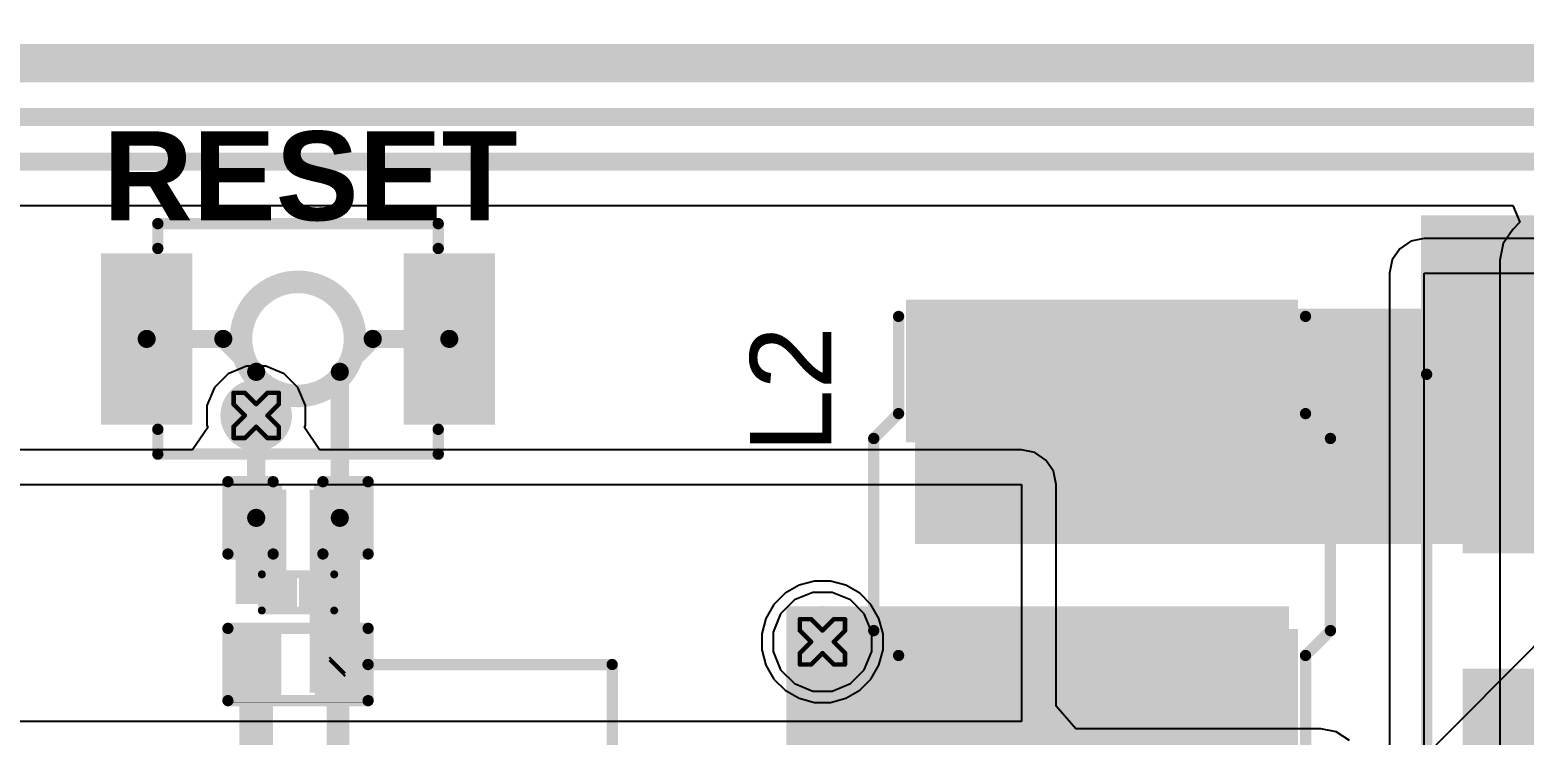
# Model space of a CAD drawing. Header units: inches. Extents: x 0 to 5379, y 0 to 5429.
# Drawn here: x 77.89 to 94.67, y 100.58 to 108.51 of the extents above; entities that cross this region are included whole.
import ezdxf

# ---------------------------------------------------------------- set-up
doc = ezdxf.new("R2010")
doc.units = ezdxf.units.IN
for name, color, linetype in [('Bottom Layer', 5, 'Continuous'), ('Bottom Solder', 6, 'Continuous'), ('Drill Drawing', 1, 'Continuous'), ('GND01', 16, 'Continuous'), ('GND02', 76, 'Continuous'), ('PWR', 156, 'Continuous'), ('SIG 01', 90, 'Continuous'), ('Top Layer', 1, 'Continuous'), ('Top Overlay', 2, 'Continuous'), ('Top Paste', 8, 'Continuous'), ('Top Solder', 216, 'Continuous'), ('Via Holes', 16, 'Continuous')]:
    doc.layers.add(name, color=color, linetype=linetype)
doc.styles.add('Arial', font='', dxfattribs={"height": 0.2})
doc.styles.add('Arial_Bold', font='', dxfattribs={"height": 0.2})
doc.styles.get('Arial').set_extended_font_data('Arial')
doc.styles.get('Arial_Bold').set_extended_font_data('Arial', bold=True)

# ---------------------------------------------------------------- blocks, each defined once
blk = doc.blocks.new('B3U_1000P_201')
at = {"layer": 'Top Layer'}
for points in [[(-2.11, 0.86), (-1.29, 0.86), (-1.29, -0.86), (-2.11, -0.86)], [(1.29, 0.86), (2.11, 0.86), (2.11, -0.86), (1.29, -0.86)]]:
    blk.add_hatch(color=1, dxfattribs=at).paths.add_polyline_path(points)
at = {"layer": 'Top Paste'}
for points in [[(-2.11, 0.86), (-1.29, 0.86), (-1.29, -0.86), (-2.11, -0.86)], [(1.29, 0.86), (2.11, 0.86), (2.11, -0.86), (1.29, -0.86)]]:
    blk.add_hatch(color=8, dxfattribs=at).paths.add_polyline_path(points)
at = {"layer": 'Top Solder'}
for points in [[(-2.212, 0.962), (-1.188, 0.962), (-1.188, -0.962), (-2.212, -0.962)], [(1.188, 0.962), (2.212, 0.962), (2.212, -0.962), (1.188, -0.962)]]:
    blk.add_hatch(color=216, dxfattribs=at).paths.add_polyline_path(points)
at = {"layer": 'Top Overlay'}
for points in [[(1.575, 1.295, 0.127, 0.127, 0), (-1.575, 1.295, 0.127, 0.127, 0)], [(-1.575, 1.295, 0.127, 0.127, 0), (-1.575, 1.016, 0.127, 0.127, 0)], [(1.575, 1.295, 0.127, 0.127, 0), (1.575, 1.016, 0.127, 0.127, 0)], [(-1.575, -1.016, 0.127, 0.127, 0), (-1.575, -1.295, 0.127, 0.127, 0)], [(1.575, -1.016, 0.127, 0.127, 0), (1.575, -1.295, 0.127, 0.127, 0)], [(1.575, -1.295, 0.127, 0.127, 0), (-1.575, -1.295, 0.127, 0.127, 0)]]:
    blk.add_lwpolyline(points, format="xyseb", dxfattribs=at)
for points in [[(-1.607, 1.295, 0.0635, 0.0635, 1), (-1.543, 1.295, 0.0635, 0.0635, 1)], [(-1.607, 1.295, 0.0635, 0.0635, 1), (-1.543, 1.295, 0.0635, 0.0635, 1)], [(1.543, 1.295, 0.0635, 0.0635, 1), (1.607, 1.295, 0.0635, 0.0635, 1)], [(1.543, 1.295, 0.0635, 0.0635, 1), (1.607, 1.295, 0.0635, 0.0635, 1)], [(-1.607, 1.016, 0.0635, 0.0635, 1), (-1.543, 1.016, 0.0635, 0.0635, 1)], [(1.543, 1.016, 0.0635, 0.0635, 1), (1.607, 1.016, 0.0635, 0.0635, 1)], [(0.641, 0, 0.254, 0.254, 1), (-0.641, 0, 0.254, 0.254, 1)], [(-0.705, 0, 0.127, 0.127, 1), (-0.578, 0, 0.127, 0.127, 1)], [(0.578, 0, 0.127, 0.127, 1), (0.705, 0, 0.127, 0.127, 1)], [(-1.607, -1.016, 0.0635, 0.0635, 1), (-1.543, -1.016, 0.0635, 0.0635, 1)], [(1.543, -1.016, 0.0635, 0.0635, 1), (1.607, -1.016, 0.0635, 0.0635, 1)], [(-1.607, -1.295, 0.0635, 0.0635, 1), (-1.543, -1.295, 0.0635, 0.0635, 1)], [(-1.607, -1.295, 0.0635, 0.0635, 1), (-1.543, -1.295, 0.0635, 0.0635, 1)], [(1.543, -1.295, 0.0635, 0.0635, 1), (1.607, -1.295, 0.0635, 0.0635, 1)], [(1.543, -1.295, 0.0635, 0.0635, 1), (1.607, -1.295, 0.0635, 0.0635, 1)]]:
    blk.add_lwpolyline(points, format="xyseb", close=True, dxfattribs=at)
blk = doc.blocks.new('R___0402_712')
at = {"layer": 'Top Layer'}
for points in [[(-0.699, -0.318), (-0.699, 0.318), (-0.241, 0.318), (-0.241, -0.318)], [(0.241, -0.318), (0.241, 0.318), (0.699, 0.318), (0.699, -0.318)]]:
    blk.add_hatch(color=1, dxfattribs=at).paths.add_polyline_path(points)
at = {"layer": 'Top Paste'}
for points in [[(-0.699, -0.318), (-0.699, 0.318), (-0.241, 0.318), (-0.241, -0.318)], [(0.241, -0.318), (0.241, 0.318), (0.699, 0.318), (0.699, -0.318)]]:
    blk.add_hatch(color=8, dxfattribs=at).paths.add_polyline_path(points)
at = {"layer": 'Top Solder'}
for points in [[(-0.754, -0.373), (-0.754, 0.373), (-0.186, 0.373), (-0.186, -0.373)], [(0.186, -0.373), (0.186, 0.373), (0.754, 0.373), (0.754, -0.373)]]:
    blk.add_hatch(color=216, dxfattribs=at).paths.add_polyline_path(points)
at = {"layer": 'Top Overlay'}
for points in [[(-0.787, 0.406, 0.127, 0.127, 0), (0.787, 0.406, 0.127, 0.127, 0)], [(-0.787, -0.406, 0.127, 0.127, 0), (-0.787, 0.406, 0.127, 0.127, 0)], [(0.787, -0.406, 0.127, 0.127, 0), (0.787, 0.406, 0.127, 0.127, 0)], [(-0.787, -0.406, 0.127, 0.127, 0), (0.787, -0.406, 0.127, 0.127, 0)], [(-0.813, -0.432, 0.00323, 0.00323, 0), (0.813, -0.432, 0.00323, 0.00323, 0)]]:
    blk.add_lwpolyline(points, format="xyseb", dxfattribs=at)
for points in [[(-0.819, 0.406, 0.0635, 0.0635, 1), (-0.756, 0.406, 0.0635, 0.0635, 1)], [(-0.819, 0.406, 0.0635, 0.0635, 1), (-0.756, 0.406, 0.0635, 0.0635, 1)], [(0.756, 0.406, 0.0635, 0.0635, 1), (0.819, 0.406, 0.0635, 0.0635, 1)], [(0.756, 0.406, 0.0635, 0.0635, 1), (0.819, 0.406, 0.0635, 0.0635, 1)], [(-0.819, -0.406, 0.0635, 0.0635, 1), (-0.756, -0.406, 0.0635, 0.0635, 1)], [(-0.819, -0.406, 0.0635, 0.0635, 1), (-0.756, -0.406, 0.0635, 0.0635, 1)], [(-0.814, -0.432, 0.00161, 0.00161, 1), (-0.812, -0.432, 0.00161, 0.00161, 1)], [(0.756, -0.406, 0.0635, 0.0635, 1), (0.819, -0.406, 0.0635, 0.0635, 1)], [(0.756, -0.406, 0.0635, 0.0635, 1), (0.819, -0.406, 0.0635, 0.0635, 1)], [(0.812, -0.432, 0.00161, 0.00161, 1), (0.814, -0.432, 0.00161, 0.00161, 1)]]:
    blk.add_lwpolyline(points, format="xyseb", close=True, dxfattribs=at)
blk = doc.blocks.new('FNR5040S180MT_790')
at = {"layer": 'Top Layer'}
for points in [[(-2.55, 2.049), (-1.15, 2.049), (-1.15, -2.151), (-2.55, -2.151)], [(1.15, 2.049), (2.55, 2.049), (2.55, -2.151), (1.15, -2.151)]]:
    blk.add_hatch(color=1, dxfattribs=at).paths.add_polyline_path(points)
at = {"layer": 'Top Paste'}
for points in [[(-2.55, 2.049), (-1.15, 2.049), (-1.15, -2.151), (-2.55, -2.151)], [(1.15, 2.049), (2.55, 2.049), (2.55, -2.151), (1.15, -2.151)]]:
    blk.add_hatch(color=8, dxfattribs=at).paths.add_polyline_path(points)
at = {"layer": 'Top Solder'}
for points in [[(-2.652, 2.151), (-1.048, 2.151), (-1.048, -2.252), (-2.652, -2.252)], [(1.048, 2.151), (2.652, 2.151), (2.652, -2.252), (1.048, -2.252)]]:
    blk.add_hatch(color=216, dxfattribs=at).paths.add_polyline_path(points)
at = {"layer": 'Top Overlay'}
for points in [[(-1.372, 2.235, 0.127, 0.127, 0), (-1.092, 2.515, 0.127, 0.127, 0)], [(1.067, 2.515, 0.127, 0.127, 0), (-1.092, 2.515, 0.127, 0.127, 0)], [(1.346, 2.235, 0.127, 0.127, 0), (1.067, 2.515, 0.127, 0.127, 0)], [(-1.372, 2.235, 0.127, 0.127, 0), (-2.464, 2.235, 0.127, 0.127, 0)], [(2.438, 2.235, 0.127, 0.127, 0), (1.346, 2.235, 0.127, 0.127, 0)], [(-1.372, -2.337, 0.127, 0.127, 0), (-2.464, -2.337, 0.127, 0.127, 0)], [(-1.092, -2.616, 0.127, 0.127, 0), (-1.372, -2.337, 0.127, 0.127, 0)], [(1.067, -2.616, 0.127, 0.127, 0), (1.346, -2.337, 0.127, 0.127, 0)], [(2.438, -2.337, 0.127, 0.127, 0), (1.346, -2.337, 0.127, 0.127, 0)], [(1.067, -2.616, 0.127, 0.127, 0), (-1.092, -2.616, 0.127, 0.127, 0)]]:
    blk.add_lwpolyline(points, format="xyseb", dxfattribs=at)
for points in [[(-1.124, 2.515, 0.0635, 0.0635, 1), (-1.06, 2.515, 0.0635, 0.0635, 1)], [(-1.124, 2.515, 0.0635, 0.0635, 1), (-1.06, 2.515, 0.0635, 0.0635, 1)], [(1.035, 2.515, 0.0635, 0.0635, 1), (1.099, 2.515, 0.0635, 0.0635, 1)], [(1.035, 2.515, 0.0635, 0.0635, 1), (1.099, 2.515, 0.0635, 0.0635, 1)], [(-2.495, 2.235, 0.0635, 0.0635, 1), (-2.432, 2.235, 0.0635, 0.0635, 1)], [(-1.403, 2.235, 0.0635, 0.0635, 1), (-1.34, 2.235, 0.0635, 0.0635, 1)], [(-1.403, 2.235, 0.0635, 0.0635, 1), (-1.34, 2.235, 0.0635, 0.0635, 1)], [(1.315, 2.235, 0.0635, 0.0635, 1), (1.378, 2.235, 0.0635, 0.0635, 1)], [(1.315, 2.235, 0.0635, 0.0635, 1), (1.378, 2.235, 0.0635, 0.0635, 1)], [(2.407, 2.235, 0.0635, 0.0635, 1), (2.47, 2.235, 0.0635, 0.0635, 1)], [(-2.495, -2.337, 0.0635, 0.0635, 1), (-2.432, -2.337, 0.0635, 0.0635, 1)], [(-1.403, -2.337, 0.0635, 0.0635, 1), (-1.34, -2.337, 0.0635, 0.0635, 1)], [(-1.403, -2.337, 0.0635, 0.0635, 1), (-1.34, -2.337, 0.0635, 0.0635, 1)], [(1.315, -2.337, 0.0635, 0.0635, 1), (1.378, -2.337, 0.0635, 0.0635, 1)], [(1.315, -2.337, 0.0635, 0.0635, 1), (1.378, -2.337, 0.0635, 0.0635, 1)], [(2.407, -2.337, 0.0635, 0.0635, 1), (2.47, -2.337, 0.0635, 0.0635, 1)], [(-1.124, -2.616, 0.0635, 0.0635, 1), (-1.06, -2.616, 0.0635, 0.0635, 1)], [(-1.124, -2.616, 0.0635, 0.0635, 1), (-1.06, -2.616, 0.0635, 0.0635, 1)], [(1.035, -2.616, 0.0635, 0.0635, 1), (1.099, -2.616, 0.0635, 0.0635, 1)], [(1.035, -2.616, 0.0635, 0.0635, 1), (1.099, -2.616, 0.0635, 0.0635, 1)]]:
    blk.add_lwpolyline(points, format="xyseb", close=True, dxfattribs=at)
blk = doc.blocks.new('DFN_2_0_3_0_6__918')
at = {"layer": 'Top Layer'}
for points in [[(-0.33, -0.13), (-0.33, 0.13), (-0.06, 0.13), (-0.06, -0.13)], [(0.06, -0.13), (0.06, 0.13), (0.33, 0.13), (0.33, -0.13)]]:
    blk.add_hatch(color=1, dxfattribs=at).paths.add_polyline_path(points)
at = {"layer": 'Top Paste'}
for points in [[(-0.33, -0.13), (-0.33, 0.13), (-0.06, 0.13), (-0.06, -0.13)], [(0.06, -0.13), (0.06, 0.13), (0.33, 0.13), (0.33, -0.13)]]:
    blk.add_hatch(color=8, dxfattribs=at).paths.add_polyline_path(points)
at = {"layer": 'Top Solder'}
for points in [[(-0.38, -0.18), (-0.38, 0.18), (-0.01, 0.18), (-0.01, -0.18)], [(0.01, -0.18), (0.01, 0.18), (0.38, 0.18), (0.38, -0.18)]]:
    blk.add_hatch(color=216, dxfattribs=at).paths.add_polyline_path(points)
at = {"layer": 'Top Overlay'}
for points in [[(-0.406, 0.203, 0.0889, 0.0889, 0), (0.406, 0.203, 0.0889, 0.0889, 0)], [(-0.406, -0.203, 0.0889, 0.0889, 0), (-0.406, 0.203, 0.0889, 0.0889, 0)], [(0.406, -0.203, 0.0889, 0.0889, 0), (0.406, 0.203, 0.0889, 0.0889, 0)], [(-0.406, -0.203, 0.0889, 0.0889, 0), (0.406, -0.203, 0.0889, 0.0889, 0)]]:
    blk.add_lwpolyline(points, format="xyseb", dxfattribs=at)
for points in [[(-0.429, 0.203, 0.0445, 0.0445, 1), (-0.384, 0.203, 0.0445, 0.0445, 1)], [(-0.429, 0.203, 0.0445, 0.0445, 1), (-0.384, 0.203, 0.0445, 0.0445, 1)], [(0.384, 0.203, 0.0445, 0.0445, 1), (0.429, 0.203, 0.0445, 0.0445, 1)], [(0.384, 0.203, 0.0445, 0.0445, 1), (0.429, 0.203, 0.0445, 0.0445, 1)], [(-0.429, -0.203, 0.0445, 0.0445, 1), (-0.384, -0.203, 0.0445, 0.0445, 1)], [(-0.429, -0.203, 0.0445, 0.0445, 1), (-0.384, -0.203, 0.0445, 0.0445, 1)], [(0.384, -0.203, 0.0445, 0.0445, 1), (0.429, -0.203, 0.0445, 0.0445, 1)], [(0.384, -0.203, 0.0445, 0.0445, 1), (0.429, -0.203, 0.0445, 0.0445, 1)]]:
    blk.add_lwpolyline(points, format="xyseb", close=True, dxfattribs=at)
blk = doc.blocks.new('SMA_919')
at = {"layer": 'Top Layer'}
for points in [[(-3.25, 0.85), (-0.75, 0.85), (-0.75, -0.85), (-3.25, -0.85)], [(0.75, 0.85), (3.25, 0.85), (3.25, -0.85), (0.75, -0.85)]]:
    blk.add_hatch(color=1, dxfattribs=at).paths.add_polyline_path(points)
at = {"layer": 'Top Overlay'}
for points in [[(-4.445, -1.422), (-3.278, -1.422), (-3.278, 1.422), (-4.445, 1.422)], [(-3.3, 0.924), (-2.596, 0.924), (-2.596, 1.422), (-3.3, 1.422)], [(-3.3, -1.422), (-2.596, -1.422), (-2.596, -0.924), (-3.3, -0.924)]]:
    blk.add_hatch(color=2, dxfattribs=at).paths.add_polyline_path(points)
at = {"layer": 'Top Paste'}
for points in [[(-3.25, 0.85), (-0.75, 0.85), (-0.75, -0.85), (-3.25, -0.85)], [(0.75, 0.85), (3.25, 0.85), (3.25, -0.85), (0.75, -0.85)]]:
    blk.add_hatch(color=8, dxfattribs=at).paths.add_polyline_path(points)
at = {"layer": 'Top Solder'}
for points in [[(-3.352, 0.952), (-0.648, 0.952), (-0.648, -0.952), (-3.352, -0.952)], [(0.648, 0.952), (3.352, 0.952), (3.352, -0.952), (0.648, -0.952)]]:
    blk.add_hatch(color=216, dxfattribs=at).paths.add_polyline_path(points)
at = {"layer": 'Top Overlay'}
for points in [[(2.061, 1.358, 0.127, 0.127, 0), (-2.658, 1.358, 0.127, 0.127, 0)], [(2.061, 1.012, 0.127, 0.127, 0), (2.061, 1.358, 0.127, 0.127, 0)], [(2.061, -1.358, 0.127, 0.127, 0), (2.061, -1.012, 0.127, 0.127, 0)], [(2.061, -1.358, 0.127, 0.127, 0), (-2.658, -1.358, 0.127, 0.127, 0)]]:
    blk.add_lwpolyline(points, format="xyseb", dxfattribs=at)
for points in [[(-2.69, 1.358, 0.0635, 0.0635, 1), (-2.626, 1.358, 0.0635, 0.0635, 1)], [(2.029, 1.358, 0.0635, 0.0635, 1), (2.093, 1.358, 0.0635, 0.0635, 1)], [(2.029, 1.358, 0.0635, 0.0635, 1), (2.093, 1.358, 0.0635, 0.0635, 1)], [(2.029, 1.012, 0.0635, 0.0635, 1), (2.093, 1.012, 0.0635, 0.0635, 1)], [(2.029, -1.012, 0.0635, 0.0635, 1), (2.093, -1.012, 0.0635, 0.0635, 1)], [(-2.69, -1.358, 0.0635, 0.0635, 1), (-2.626, -1.358, 0.0635, 0.0635, 1)], [(2.029, -1.358, 0.0635, 0.0635, 1), (2.093, -1.358, 0.0635, 0.0635, 1)], [(2.029, -1.358, 0.0635, 0.0635, 1), (2.093, -1.358, 0.0635, 0.0635, 1)]]:
    blk.add_lwpolyline(points, format="xyseb", close=True, dxfattribs=at)
blk = doc.blocks.new('C___0402_1062')
at = {"layer": 'Top Layer'}
for points in [[(-0.699, -0.318), (-0.699, 0.318), (-0.241, 0.318), (-0.241, -0.318)], [(0.241, -0.318), (0.241, 0.318), (0.699, 0.318), (0.699, -0.318)]]:
    blk.add_hatch(color=1, dxfattribs=at).paths.add_polyline_path(points)
at = {"layer": 'Top Paste'}
for points in [[(-0.699, -0.318), (-0.699, 0.318), (-0.241, 0.318), (-0.241, -0.318)], [(0.241, -0.318), (0.241, 0.318), (0.699, 0.318), (0.699, -0.318)]]:
    blk.add_hatch(color=8, dxfattribs=at).paths.add_polyline_path(points)
at = {"layer": 'Top Solder'}
for points in [[(-0.758, -0.377), (-0.758, 0.377), (-0.181, 0.377), (-0.181, -0.377)], [(0.181, -0.377), (0.181, 0.377), (0.758, 0.377), (0.758, -0.377)]]:
    blk.add_hatch(color=216, dxfattribs=at).paths.add_polyline_path(points)
at = {"layer": 'Top Overlay'}
for points in [[(-0.787, -0.406, 0.127, 0.127, 0), (-0.787, 0.406, 0.127, 0.127, 0)], [(-0.787, 0.406, 0.127, 0.127, 0), (-0.279, 0.406, 0.127, 0.127, 0)], [(0.279, 0.406, 0.127, 0.127, 0), (0.787, 0.406, 0.127, 0.127, 0)], [(0.787, -0.406, 0.127, 0.127, 0), (0.787, 0.406, 0.127, 0.127, 0)], [(-0.787, -0.406, 0.127, 0.127, 0), (-0.279, -0.406, 0.127, 0.127, 0)], [(0.279, -0.406, 0.127, 0.127, 0), (0.787, -0.406, 0.127, 0.127, 0)]]:
    blk.add_lwpolyline(points, format="xyseb", dxfattribs=at)
for points in [[(-0.819, 0.406, 0.0635, 0.0635, 1), (-0.756, 0.406, 0.0635, 0.0635, 1)], [(-0.819, 0.406, 0.0635, 0.0635, 1), (-0.756, 0.406, 0.0635, 0.0635, 1)], [(-0.311, 0.406, 0.0635, 0.0635, 1), (-0.248, 0.406, 0.0635, 0.0635, 1)], [(0.248, 0.406, 0.0635, 0.0635, 1), (0.311, 0.406, 0.0635, 0.0635, 1)], [(0.756, 0.406, 0.0635, 0.0635, 1), (0.819, 0.406, 0.0635, 0.0635, 1)], [(0.756, 0.406, 0.0635, 0.0635, 1), (0.819, 0.406, 0.0635, 0.0635, 1)], [(-0.819, -0.406, 0.0635, 0.0635, 1), (-0.756, -0.406, 0.0635, 0.0635, 1)], [(-0.819, -0.406, 0.0635, 0.0635, 1), (-0.756, -0.406, 0.0635, 0.0635, 1)], [(-0.311, -0.406, 0.0635, 0.0635, 1), (-0.248, -0.406, 0.0635, 0.0635, 1)], [(0.248, -0.406, 0.0635, 0.0635, 1), (0.311, -0.406, 0.0635, 0.0635, 1)], [(0.756, -0.406, 0.0635, 0.0635, 1), (0.819, -0.406, 0.0635, 0.0635, 1)], [(0.756, -0.406, 0.0635, 0.0635, 1), (0.819, -0.406, 0.0635, 0.0635, 1)]]:
    blk.add_lwpolyline(points, format="xyseb", close=True, dxfattribs=at)

msp = doc.modelspace()

# ---------------------------------------------------------------- hatches: boundary and pattern name
at = {"layer": 'Bottom Layer'}
h = msp.add_hatch(color=5, dxfattribs=at)
edge = h.paths.add_edge_path()
edge.add_arc((80.43, 104.177), 0.3, 0, 360)
h = msp.add_hatch(color=5, dxfattribs=at)
edge = h.paths.add_edge_path()
edge.add_arc((86.792, 101.633), 0.3, 0, 360)
at = {"layer": 'Bottom Solder'}
h = msp.add_hatch(color=6, dxfattribs=at)
edge = h.paths.add_edge_path()
edge.add_arc((80.43, 104.177), 0.402, 0, 360)
h = msp.add_hatch(color=6, dxfattribs=at)
edge = h.paths.add_edge_path()
edge.add_arc((86.792, 101.633), 0.402, 0, 360)
at = {"layer": 'GND01'}
h = msp.add_hatch(color=16, dxfattribs=at)
edge = h.paths.add_edge_path()
edge.add_arc((80.43, 104.177), 0.3, 0, 360)
h = msp.add_hatch(color=16, dxfattribs=at)
edge = h.paths.add_edge_path()
edge.add_arc((86.792, 101.633), 0.3, 0, 360)
at = {"layer": 'GND02'}
h = msp.add_hatch(color=76, dxfattribs=at)
edge = h.paths.add_edge_path()
edge.add_arc((80.43, 104.177), 0.3, 0, 360)
h = msp.add_hatch(color=76, dxfattribs=at)
edge = h.paths.add_edge_path()
edge.add_arc((86.792, 101.633), 0.3, 0, 360)
at = {"layer": 'PWR'}
h = msp.add_hatch(color=156, dxfattribs=at)
edge = h.paths.add_edge_path()
edge.add_arc((80.43, 104.177), 0.3, 0, 360)
h = msp.add_hatch(color=156, dxfattribs=at)
edge = h.paths.add_edge_path()
edge.add_arc((86.792, 101.633), 0.3, 0, 360)
at = {"layer": 'SIG 01'}
h = msp.add_hatch(color=90, dxfattribs=at)
edge = h.paths.add_edge_path()
edge.add_arc((80.43, 104.177), 0.3, 0, 360)
h = msp.add_hatch(color=90, dxfattribs=at)
edge = h.paths.add_edge_path()
edge.add_arc((86.792, 101.633), 0.3, 0, 360)
at = {"layer": 'Top Layer'}
for points in [[(87.833, 102.731), (97.193, 102.731), (97.193, 105.376), (87.833, 105.376)], [(80.768, 103.343), (80.201, 103.343), (80.201, 102.058), (80.768, 102.058)], [(81.032, 101.06), (81.598, 101.06), (81.598, 103.343), (81.032, 103.343)], [(86.385, 100.276), (92.033, 100.276), (92.033, 102.032), (86.385, 102.032)], [(91.16, 95.345), (92.033, 95.345), (92.033, 102.032), (91.16, 102.032)], [(96.806, 101.231), (94.087, 101.231), (94.087, 97.378), (96.806, 97.378)]]:
    msp.add_hatch(color=1, dxfattribs=at).paths.add_polyline_path(points)
h = msp.add_hatch(color=1, dxfattribs=at)
edge = h.paths.add_edge_path()
edge.add_arc((80.43, 104.177), 0.3, 0, 360)
h = msp.add_hatch(color=1, dxfattribs=at)
edge = h.paths.add_edge_path()
edge.add_arc((86.792, 101.633), 0.3, 0, 360)
at = {"layer": 'Top Solder'}
h = msp.add_hatch(color=216, dxfattribs=at)
edge = h.paths.add_edge_path()
edge.add_arc((80.43, 104.177), 0.402, 0, 360)
h = msp.add_hatch(color=216, dxfattribs=at)
edge = h.paths.add_edge_path()
edge.add_arc((86.792, 101.633), 0.402, 0, 360)
at = {"layer": 'Via Holes'}
h = msp.add_hatch(color=7, dxfattribs=at)
edge = h.paths.add_edge_path()
edge.add_arc((80.43, 104.177), 0.15, 0, 360)
h = msp.add_hatch(color=7, dxfattribs=at)
edge = h.paths.add_edge_path()
edge.add_arc((86.792, 101.633), 0.15, 0, 360)

# ---------------------------------------------------------------- linework, layer by layer
at = {"layer": 'Bottom Layer'}
for p, q in [((86.478, 102.103), (86.322, 101.947)), ((86.682, 102.187), (86.478, 102.103)), ((86.902, 102.187), (86.682, 102.187)), ((87.106, 102.103), (86.902, 102.187)), ((87.261, 101.947), (87.106, 102.103)), ((86.322, 101.947), (86.238, 101.743)), ((87.346, 101.743), (87.261, 101.947)), ((86.238, 101.743), (86.238, 101.523)), ((87.346, 101.523), (87.346, 101.743)), ((86.238, 101.523), (86.322, 101.319)), ((87.261, 101.319), (87.346, 101.523)), ((86.322, 101.319), (86.478, 101.164)), ((87.106, 101.164), (87.261, 101.319)), ((86.478, 101.164), (86.682, 101.079)), ((86.682, 101.079), (86.902, 101.079)), ((86.902, 101.079), (87.106, 101.164))]:
    msp.add_line(p, q, dxfattribs=at)
at = {"layer": 'Bottom Solder'}
msp.add_line((6.245, 12.319), (5379.208, 5429.208), dxfattribs=at)
at = {"layer": 'Drill Drawing'}
for points in [[(80.176, 104.304, 0.0508, 0.0508, 0), (80.176, 104.431, 0.0508, 0.0508, 0)], [(80.176, 104.431, 0.0508, 0.0508, 0), (80.303, 104.431, 0.0508, 0.0508, 0)], [(80.303, 104.431, 0.0508, 0.0508, 0), (80.43, 104.304, 0.0508, 0.0508, 0)], [(80.43, 104.304, 0.0508, 0.0508, 0), (80.557, 104.431, 0.0508, 0.0508, 0)], [(80.557, 104.431, 0.0508, 0.0508, 0), (80.684, 104.431, 0.0508, 0.0508, 0)], [(80.684, 104.304, 0.0508, 0.0508, 0), (80.684, 104.431, 0.0508, 0.0508, 0)], [(80.176, 104.304, 0.0508, 0.0508, 0), (80.303, 104.177, 0.0508, 0.0508, 0)], [(80.557, 104.177, 0.0508, 0.0508, 0), (80.684, 104.304, 0.0508, 0.0508, 0)], [(80.176, 104.05, 0.0508, 0.0508, 0), (80.303, 104.177, 0.0508, 0.0508, 0)], [(80.557, 104.177, 0.0508, 0.0508, 0), (80.684, 104.05, 0.0508, 0.0508, 0)], [(80.176, 103.923, 0.0508, 0.0508, 0), (80.176, 104.05, 0.0508, 0.0508, 0)], [(80.176, 103.923, 0.0508, 0.0508, 0), (80.303, 103.923, 0.0508, 0.0508, 0)], [(80.303, 103.923, 0.0508, 0.0508, 0), (80.43, 104.05, 0.0508, 0.0508, 0)], [(80.43, 104.05, 0.0508, 0.0508, 0), (80.557, 103.923, 0.0508, 0.0508, 0)], [(80.557, 103.923, 0.0508, 0.0508, 0), (80.684, 103.923, 0.0508, 0.0508, 0)], [(80.684, 103.923, 0.0508, 0.0508, 0), (80.684, 104.05, 0.0508, 0.0508, 0)], [(86.538, 101.76, 0.0508, 0.0508, 0), (86.538, 101.887, 0.0508, 0.0508, 0)], [(86.538, 101.887, 0.0508, 0.0508, 0), (86.665, 101.887, 0.0508, 0.0508, 0)], [(86.665, 101.887, 0.0508, 0.0508, 0), (86.792, 101.76, 0.0508, 0.0508, 0)], [(86.792, 101.76, 0.0508, 0.0508, 0), (86.919, 101.887, 0.0508, 0.0508, 0)], [(86.919, 101.887, 0.0508, 0.0508, 0), (87.046, 101.887, 0.0508, 0.0508, 0)], [(87.046, 101.76, 0.0508, 0.0508, 0), (87.046, 101.887, 0.0508, 0.0508, 0)], [(86.538, 101.76, 0.0508, 0.0508, 0), (86.665, 101.633, 0.0508, 0.0508, 0)], [(86.919, 101.633, 0.0508, 0.0508, 0), (87.046, 101.76, 0.0508, 0.0508, 0)], [(86.538, 101.506, 0.0508, 0.0508, 0), (86.665, 101.633, 0.0508, 0.0508, 0)], [(86.919, 101.633, 0.0508, 0.0508, 0), (87.046, 101.506, 0.0508, 0.0508, 0)], [(86.538, 101.379, 0.0508, 0.0508, 0), (86.538, 101.506, 0.0508, 0.0508, 0)], [(86.538, 101.379, 0.0508, 0.0508, 0), (86.665, 101.379, 0.0508, 0.0508, 0)], [(86.665, 101.379, 0.0508, 0.0508, 0), (86.792, 101.506, 0.0508, 0.0508, 0)], [(86.792, 101.506, 0.0508, 0.0508, 0), (86.919, 101.379, 0.0508, 0.0508, 0)], [(86.919, 101.379, 0.0508, 0.0508, 0), (87.046, 101.379, 0.0508, 0.0508, 0)], [(87.046, 101.379, 0.0508, 0.0508, 0), (87.046, 101.506, 0.0508, 0.0508, 0)]]:
    msp.add_lwpolyline(points, format="xyseb", dxfattribs=at)
for points in [[(80.163, 104.431, 0.0254, 0.0254, 1), (80.188, 104.431, 0.0254, 0.0254, 1)], [(80.163, 104.431, 0.0254, 0.0254, 1), (80.188, 104.431, 0.0254, 0.0254, 1)], [(80.29, 104.431, 0.0254, 0.0254, 1), (80.315, 104.431, 0.0254, 0.0254, 1)], [(80.29, 104.431, 0.0254, 0.0254, 1), (80.315, 104.431, 0.0254, 0.0254, 1)], [(80.544, 104.431, 0.0254, 0.0254, 1), (80.569, 104.431, 0.0254, 0.0254, 1)], [(80.544, 104.431, 0.0254, 0.0254, 1), (80.569, 104.431, 0.0254, 0.0254, 1)], [(80.671, 104.431, 0.0254, 0.0254, 1), (80.696, 104.431, 0.0254, 0.0254, 1)], [(80.671, 104.431, 0.0254, 0.0254, 1), (80.696, 104.431, 0.0254, 0.0254, 1)], [(80.163, 104.304, 0.0254, 0.0254, 1), (80.188, 104.304, 0.0254, 0.0254, 1)], [(80.163, 104.304, 0.0254, 0.0254, 1), (80.188, 104.304, 0.0254, 0.0254, 1)], [(80.417, 104.304, 0.0254, 0.0254, 1), (80.442, 104.304, 0.0254, 0.0254, 1)], [(80.417, 104.304, 0.0254, 0.0254, 1), (80.442, 104.304, 0.0254, 0.0254, 1)], [(80.671, 104.304, 0.0254, 0.0254, 1), (80.696, 104.304, 0.0254, 0.0254, 1)], [(80.671, 104.304, 0.0254, 0.0254, 1), (80.696, 104.304, 0.0254, 0.0254, 1)], [(80.29, 104.177, 0.0254, 0.0254, 1), (80.315, 104.177, 0.0254, 0.0254, 1)], [(80.29, 104.177, 0.0254, 0.0254, 1), (80.315, 104.177, 0.0254, 0.0254, 1)], [(80.544, 104.177, 0.0254, 0.0254, 1), (80.569, 104.177, 0.0254, 0.0254, 1)], [(80.544, 104.177, 0.0254, 0.0254, 1), (80.569, 104.177, 0.0254, 0.0254, 1)], [(80.163, 104.05, 0.0254, 0.0254, 1), (80.188, 104.05, 0.0254, 0.0254, 1)], [(80.163, 104.05, 0.0254, 0.0254, 1), (80.188, 104.05, 0.0254, 0.0254, 1)], [(80.163, 103.923, 0.0254, 0.0254, 1), (80.188, 103.923, 0.0254, 0.0254, 1)], [(80.163, 103.923, 0.0254, 0.0254, 1), (80.188, 103.923, 0.0254, 0.0254, 1)], [(80.29, 103.923, 0.0254, 0.0254, 1), (80.315, 103.923, 0.0254, 0.0254, 1)], [(80.29, 103.923, 0.0254, 0.0254, 1), (80.315, 103.923, 0.0254, 0.0254, 1)], [(80.417, 104.05, 0.0254, 0.0254, 1), (80.442, 104.05, 0.0254, 0.0254, 1)], [(80.417, 104.05, 0.0254, 0.0254, 1), (80.442, 104.05, 0.0254, 0.0254, 1)], [(80.544, 103.923, 0.0254, 0.0254, 1), (80.569, 103.923, 0.0254, 0.0254, 1)], [(80.544, 103.923, 0.0254, 0.0254, 1), (80.569, 103.923, 0.0254, 0.0254, 1)], [(80.671, 104.05, 0.0254, 0.0254, 1), (80.696, 104.05, 0.0254, 0.0254, 1)], [(80.671, 104.05, 0.0254, 0.0254, 1), (80.696, 104.05, 0.0254, 0.0254, 1)], [(80.671, 103.923, 0.0254, 0.0254, 1), (80.696, 103.923, 0.0254, 0.0254, 1)], [(80.671, 103.923, 0.0254, 0.0254, 1), (80.696, 103.923, 0.0254, 0.0254, 1)], [(86.525, 101.887, 0.0254, 0.0254, 1), (86.55, 101.887, 0.0254, 0.0254, 1)], [(86.525, 101.887, 0.0254, 0.0254, 1), (86.55, 101.887, 0.0254, 0.0254, 1)], [(86.652, 101.887, 0.0254, 0.0254, 1), (86.677, 101.887, 0.0254, 0.0254, 1)], [(86.652, 101.887, 0.0254, 0.0254, 1), (86.677, 101.887, 0.0254, 0.0254, 1)], [(86.906, 101.887, 0.0254, 0.0254, 1), (86.931, 101.887, 0.0254, 0.0254, 1)], [(86.906, 101.887, 0.0254, 0.0254, 1), (86.931, 101.887, 0.0254, 0.0254, 1)], [(87.033, 101.887, 0.0254, 0.0254, 1), (87.058, 101.887, 0.0254, 0.0254, 1)], [(87.033, 101.887, 0.0254, 0.0254, 1), (87.058, 101.887, 0.0254, 0.0254, 1)], [(86.525, 101.76, 0.0254, 0.0254, 1), (86.55, 101.76, 0.0254, 0.0254, 1)], [(86.525, 101.76, 0.0254, 0.0254, 1), (86.55, 101.76, 0.0254, 0.0254, 1)], [(86.779, 101.76, 0.0254, 0.0254, 1), (86.804, 101.76, 0.0254, 0.0254, 1)], [(86.779, 101.76, 0.0254, 0.0254, 1), (86.804, 101.76, 0.0254, 0.0254, 1)], [(87.033, 101.76, 0.0254, 0.0254, 1), (87.058, 101.76, 0.0254, 0.0254, 1)], [(87.033, 101.76, 0.0254, 0.0254, 1), (87.058, 101.76, 0.0254, 0.0254, 1)], [(86.652, 101.633, 0.0254, 0.0254, 1), (86.677, 101.633, 0.0254, 0.0254, 1)], [(86.652, 101.633, 0.0254, 0.0254, 1), (86.677, 101.633, 0.0254, 0.0254, 1)], [(86.906, 101.633, 0.0254, 0.0254, 1), (86.931, 101.633, 0.0254, 0.0254, 1)], [(86.906, 101.633, 0.0254, 0.0254, 1), (86.931, 101.633, 0.0254, 0.0254, 1)], [(86.525, 101.506, 0.0254, 0.0254, 1), (86.55, 101.506, 0.0254, 0.0254, 1)], [(86.525, 101.506, 0.0254, 0.0254, 1), (86.55, 101.506, 0.0254, 0.0254, 1)], [(86.525, 101.379, 0.0254, 0.0254, 1), (86.55, 101.379, 0.0254, 0.0254, 1)], [(86.525, 101.379, 0.0254, 0.0254, 1), (86.55, 101.379, 0.0254, 0.0254, 1)], [(86.652, 101.379, 0.0254, 0.0254, 1), (86.677, 101.379, 0.0254, 0.0254, 1)], [(86.652, 101.379, 0.0254, 0.0254, 1), (86.677, 101.379, 0.0254, 0.0254, 1)], [(86.779, 101.506, 0.0254, 0.0254, 1), (86.804, 101.506, 0.0254, 0.0254, 1)], [(86.779, 101.506, 0.0254, 0.0254, 1), (86.804, 101.506, 0.0254, 0.0254, 1)], [(86.906, 101.379, 0.0254, 0.0254, 1), (86.931, 101.379, 0.0254, 0.0254, 1)], [(86.906, 101.379, 0.0254, 0.0254, 1), (86.931, 101.379, 0.0254, 0.0254, 1)], [(87.033, 101.506, 0.0254, 0.0254, 1), (87.058, 101.506, 0.0254, 0.0254, 1)], [(87.033, 101.506, 0.0254, 0.0254, 1), (87.058, 101.506, 0.0254, 0.0254, 1)], [(87.033, 101.379, 0.0254, 0.0254, 1), (87.058, 101.379, 0.0254, 0.0254, 1)], [(87.033, 101.379, 0.0254, 0.0254, 1), (87.058, 101.379, 0.0254, 0.0254, 1)]]:
    msp.add_lwpolyline(points, format="xyseb", close=True, dxfattribs=at)
at = {"layer": 'GND01'}
for p, q in [((86.478, 102.103), (86.322, 101.947)), ((86.682, 102.187), (86.478, 102.103)), ((86.902, 102.187), (86.682, 102.187)), ((87.106, 102.103), (86.902, 102.187)), ((87.261, 101.947), (87.106, 102.103)), ((86.322, 101.947), (86.238, 101.743)), ((87.346, 101.743), (87.261, 101.947)), ((86.238, 101.743), (86.238, 101.523)), ((87.346, 101.523), (87.346, 101.743)), ((86.238, 101.523), (86.322, 101.319)), ((87.261, 101.319), (87.346, 101.523)), ((86.322, 101.319), (86.478, 101.164)), ((87.106, 101.164), (87.261, 101.319)), ((86.478, 101.164), (86.682, 101.079)), ((86.682, 101.079), (86.902, 101.079)), ((86.902, 101.079), (87.106, 101.164))]:
    msp.add_line(p, q, dxfattribs=at)
at = {"layer": 'GND02'}
for p, q in [((86.478, 102.103), (86.322, 101.947)), ((86.682, 102.187), (86.478, 102.103)), ((86.902, 102.187), (86.682, 102.187)), ((87.106, 102.103), (86.902, 102.187)), ((87.261, 101.947), (87.106, 102.103)), ((86.322, 101.947), (86.238, 101.743)), ((87.346, 101.743), (87.261, 101.947)), ((86.238, 101.743), (86.238, 101.523)), ((87.346, 101.523), (87.346, 101.743)), ((86.238, 101.523), (86.322, 101.319)), ((87.261, 101.319), (87.346, 101.523)), ((86.322, 101.319), (86.478, 101.164)), ((87.106, 101.164), (87.261, 101.319)), ((86.478, 101.164), (86.682, 101.079)), ((86.682, 101.079), (86.902, 101.079)), ((86.902, 101.079), (87.106, 101.164))]:
    msp.add_line(p, q, dxfattribs=at)
at = {"layer": 'PWR'}
for p, q in [((93.403, 106.135), (93.277, 106.05)), ((93.552, 106.164), (93.403, 106.135)), ((99.014, 106.164), (93.552, 106.164)), ((93.277, 106.05), (93.193, 105.924)), ((93.193, 105.924), (93.164, 105.776)), ((93.164, 105.776), (93.164, 100.431)), ((93.552, 99.803), (93.552, 105.776)), ((93.552, 105.776), (99.014, 105.776)), ((80.116, 104.646), (79.96, 104.491)), ((80.32, 104.731), (80.116, 104.646)), ((80.54, 104.731), (80.32, 104.731)), ((80.744, 104.646), (80.54, 104.731)), ((80.899, 104.491), (80.744, 104.646)), ((79.96, 104.491), (79.876, 104.287)), ((80.984, 104.287), (80.899, 104.491)), ((79.876, 104.287), (79.876, 104.067)), ((80.984, 104.067), (80.984, 104.287)), ((79.886, 104.043), (79.716, 103.789)), ((79.876, 104.067), (79.886, 104.043)), ((80.974, 104.043), (80.984, 104.067)), ((81.143, 103.789), (80.974, 104.043)), ((79.716, 103.789), (74.101, 103.789)), ((89.028, 103.789), (81.143, 103.789)), ((89.177, 103.759), (89.028, 103.789)), ((89.303, 103.675), (89.177, 103.759)), ((89.387, 103.549), (89.303, 103.675)), ((89.417, 103.4), (89.387, 103.549)), ((73.449, 103.4), (89.028, 103.4)), ((89.028, 103.4), (89.028, 100.736)), ((89.417, 100.911), (89.417, 103.4)), ((89.638, 100.657), (89.417, 100.911)), ((89.028, 100.736), (61.976, 100.736)), ((92.39, 100.657), (89.638, 100.657)), ((92.564, 100.622), (92.39, 100.657)), ((92.711, 100.524), (92.564, 100.622))]:
    msp.add_line(p, q, dxfattribs=at)
at = {"layer": 'SIG 01'}
for p, q in [((75.844, 106.536), (94.549, 106.536)), ((94.549, 106.536), (94.627, 106.348)), ((94.546, 106.268), (94.44, 106.108)), ((94.627, 106.348), (94.546, 106.268)), ((94.44, 106.108), (94.402, 105.92)), ((94.402, 105.92), (94.402, 97.912)), ((86.529, 102.268), (86.374, 102.178)), ((86.702, 102.314), (86.529, 102.268)), ((86.881, 102.314), (86.702, 102.314)), ((87.055, 102.268), (86.881, 102.314)), ((87.21, 102.178), (87.055, 102.268)), ((86.374, 102.178), (86.247, 102.051)), ((87.337, 102.051), (87.21, 102.178)), ((86.247, 102.051), (86.157, 101.896)), ((87.426, 101.896), (87.337, 102.051)), ((86.157, 101.896), (86.111, 101.723)), ((87.473, 101.723), (87.426, 101.896)), ((86.111, 101.723), (86.111, 101.544)), ((87.473, 101.544), (87.473, 101.723)), ((86.111, 101.544), (86.157, 101.37)), ((87.426, 101.37), (87.473, 101.544)), ((86.157, 101.37), (86.247, 101.215)), ((87.337, 101.215), (87.426, 101.37)), ((86.247, 101.215), (86.374, 101.088)), ((86.374, 101.088), (86.529, 100.999)), ((87.055, 100.999), (87.21, 101.088)), ((87.21, 101.088), (87.337, 101.215)), ((86.529, 100.999), (86.702, 100.952)), ((86.702, 100.952), (86.881, 100.952)), ((86.881, 100.952), (87.055, 100.999))]:
    msp.add_line(p, q, dxfattribs=at)
for points in [[(61.723, 108.02, 0.203, 0.203, 0), (143.152, 108.02, 0.203, 0.203, 0)], [(62.164, 107.529, 0.203, 0.203, 0), (142.811, 107.529, 0.203, 0.203, 0)], [(62.581, 107.028, 0.203, 0.203, 0), (142.462, 107.028, 0.203, 0.203, 0)]]:
    msp.add_lwpolyline(points, format="xyseb", dxfattribs=at)
at = {"layer": 'Top Layer'}
for points in [[(23.043, 108.223, 0.254, 0.254, 0), (98.536, 108.223, 0.254, 0.254, 0)], [(79.2, 105.037, 0.203, 0.203, 0), (80.06, 105.037, 0.203, 0.203, 0)], [(80.06, 105.037, 0.203, 0.203, 0), (80.43, 104.667, 0.203, 0.203, 0)], [(81.37, 104.667, 0.203, 0.203, 0), (81.739, 105.037, 0.203, 0.203, 0)], [(81.739, 105.037, 0.203, 0.203, 0), (82.6, 105.037, 0.203, 0.203, 0)], [(80.43, 103.026, 0.203, 0.203, 0), (80.43, 104.667, 0.203, 0.203, 0)], [(81.37, 103.026, 0.203, 0.203, 0), (81.37, 104.667, 0.203, 0.203, 0)], [(81.315, 102.202, 0.254, 0.254, 0), (81.349, 102.168, 0.254, 0.254, 0)], [(81.349, 101.378, 0.254, 0.254, 0), (81.349, 102.168, 0.254, 0.254, 0)], [(80.43, 96.659, 0.381, 0.381, 0), (80.43, 101.378, 0.381, 0.381, 0)], [(81.332, 101.361, 0.254, 0.254, 0), (81.349, 101.378, 0.254, 0.254, 0)], [(81.332, 101.327, 0.254, 0.254, 0), (81.349, 101.344, 0.254, 0.254, 0)], [(81.349, 101.344, 0.254, 0.254, 0), (81.349, 101.378, 0.254, 0.254, 0)], [(81.349, 101.378, 0.254, 0.254, 0), (81.37, 101.378, 0.254, 0.254, 0)], [(81.349, 97.46, 0.254, 0.254, 0), (81.349, 101.344, 0.254, 0.254, 0)]]:
    msp.add_lwpolyline(points, format="xyseb", dxfattribs=at)
for points in [[(79.149, 105.037, 0.102, 0.102, 1), (79.25, 105.037, 0.102, 0.102, 1)], [(80.01, 105.037, 0.102, 0.102, 1), (80.111, 105.037, 0.102, 0.102, 1)], [(80.01, 105.037, 0.102, 0.102, 1), (80.111, 105.037, 0.102, 0.102, 1)], [(81.688, 105.037, 0.102, 0.102, 1), (81.79, 105.037, 0.102, 0.102, 1)], [(81.688, 105.037, 0.102, 0.102, 1), (81.79, 105.037, 0.102, 0.102, 1)], [(82.549, 105.037, 0.102, 0.102, 1), (82.65, 105.037, 0.102, 0.102, 1)], [(80.379, 104.667, 0.102, 0.102, 1), (80.481, 104.667, 0.102, 0.102, 1)], [(80.379, 104.667, 0.102, 0.102, 1), (80.481, 104.667, 0.102, 0.102, 1)], [(81.319, 104.667, 0.102, 0.102, 1), (81.42, 104.667, 0.102, 0.102, 1)], [(81.319, 104.667, 0.102, 0.102, 1), (81.42, 104.667, 0.102, 0.102, 1)], [(80.379, 103.026, 0.102, 0.102, 1), (80.481, 103.026, 0.102, 0.102, 1)], [(81.319, 103.026, 0.102, 0.102, 1), (81.42, 103.026, 0.102, 0.102, 1)], [(81.251, 102.202, 0.127, 0.127, 1), (81.378, 102.202, 0.127, 0.127, 1)], [(81.286, 102.168, 0.127, 0.127, 1), (81.413, 102.168, 0.127, 0.127, 1)], [(81.286, 102.168, 0.127, 0.127, 1), (81.413, 102.168, 0.127, 0.127, 1)], [(80.334, 101.378, 0.191, 0.191, 1), (80.525, 101.378, 0.191, 0.191, 1)], [(81.268, 101.361, 0.127, 0.127, 1), (81.395, 101.361, 0.127, 0.127, 1)], [(81.268, 101.327, 0.127, 0.127, 1), (81.395, 101.327, 0.127, 0.127, 1)], [(81.286, 101.378, 0.127, 0.127, 1), (81.413, 101.378, 0.127, 0.127, 1)], [(81.286, 101.378, 0.127, 0.127, 1), (81.413, 101.378, 0.127, 0.127, 1)], [(81.286, 101.378, 0.127, 0.127, 1), (81.413, 101.378, 0.127, 0.127, 1)], [(81.286, 101.378, 0.127, 0.127, 1), (81.413, 101.378, 0.127, 0.127, 1)], [(81.286, 101.344, 0.127, 0.127, 1), (81.413, 101.344, 0.127, 0.127, 1)], [(81.286, 101.344, 0.127, 0.127, 1), (81.413, 101.344, 0.127, 0.127, 1)], [(81.286, 101.344, 0.127, 0.127, 1), (81.413, 101.344, 0.127, 0.127, 1)], [(81.306, 101.378, 0.127, 0.127, 1), (81.433, 101.378, 0.127, 0.127, 1)]]:
    msp.add_lwpolyline(points, format="xyseb", close=True, dxfattribs=at)
at = {"layer": 'Top Overlay'}
for points in [[(81.687, 101.378, 0.127, 0.127, 0), (84.43, 101.378, 0.127, 0.127, 0)], [(84.43, 99.553, 0.127, 0.127, 0), (84.43, 101.378, 0.127, 0.127, 0)]]:
    msp.add_lwpolyline(points, format="xyseb", dxfattribs=at)
for points in [[(81.655, 101.378, 0.0635, 0.0635, 1), (81.719, 101.378, 0.0635, 0.0635, 1)], [(84.398, 101.378, 0.0635, 0.0635, 1), (84.461, 101.378, 0.0635, 0.0635, 1)], [(84.398, 101.378, 0.0635, 0.0635, 1), (84.461, 101.378, 0.0635, 0.0635, 1)]]:
    msp.add_lwpolyline(points, format="xyseb", close=True, dxfattribs=at)
at = {"layer": 'Top Solder'}
msp.add_line((6.245, 12.319), (5379.208, 5429.208), dxfattribs=at)

# ---------------------------------------------------------------- block references
for name, p, rotation in [('B3U_1000P_201', (80.9, 105.037), 180), ('SMA_919', (94.937, 101.981), 270), ('FNR5040S180MT_790', (89.984, 102.826), 270)]:
    msp.add_blockref(name, p, dxfattribs=dict(rotation=rotation))
for name, p in [('C___0402_1062', (80.9, 103.026)), ('DFN_2_0_3_0_6__918', (80.9, 102.188)), ('R___0402_712', (80.9, 101.378))]:
    msp.add_blockref(name, p)

# ---------------------------------------------------------------- texts
at = {"layer": 'Top Overlay'}
for s, height, rotation, style, p in [('RESET', 1, 360, 'Arial_Bold', (78.709, 106.37)), ('L2', 0.9144, 90, 'Arial', (86.893, 103.759))]:
    msp.add_text(s, height=height, rotation=rotation, dxfattribs=dict(at, style=style)).set_placement(p)

doc.saveas('drawing.dxf')
